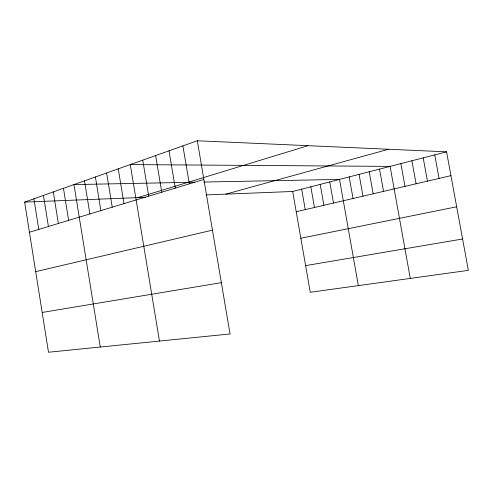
<?xml version="1.0" encoding="UTF-8"?>
<svg xmlns="http://www.w3.org/2000/svg" width="493" height="493" viewBox="0 0 493 493"><rect width="100%" height="100%" fill="white"/><g stroke="black" fill="none" stroke-linecap="round" stroke-linejoin="round"><path stroke-width="0.74" d="M197.311 140.764L230.04 333.971L48.499 352.236L24.65 202.099L197.311 140.764L446.566 151.832L468.35 270.361L310.27 292.275L292.688 191.481L206.012 194.914M137.855 197.613L308.082 145.681M29.438 232.228L203.862 179.458M225.911 194.125L388.564 149.256M292.688 191.481L446.566 151.832M35.699 271.643L212.452 230.145M296.225 211.75L450.941 175.65M300.841 238.242L456.666 206.789M305.617 265.622L462.582 238.994M42.176 312.451L221.351 282.674M24.65 202.099L145.848 197.299M194.747 182.231L73.975 184.579L100.264 347.029M203.806 182.053L339.523 179.415L358.349 285.607M434.746 154.876L439.06 178.423M423.197 157.852L427.443 181.134M411.908 160.761L416.092 183.784M400.871 163.602L404.993 186.372M410.287 278.409L390.08 166.387L130.281 164.576L159.461 341.07M379.53 169.105L383.529 191.383M369.202 171.767L373.146 193.804M359.095 174.368L362.984 196.171M349.204 176.919L353.043 198.494M329.755 181.929L333.484 203.061M320.191 184.394L323.876 205.298M310.83 186.804L314.466 207.498M301.667 189.17L305.247 209.648M182.903 145.885L189.306 183.858M169.025 150.809L175.28 188.104M155.646 155.566L161.759 192.196M142.742 160.151L148.72 196.14M118.252 168.846L123.977 203.627M106.624 172.975L112.231 207.177M95.383 176.975L100.868 210.616M84.5 180.839L89.88 213.937M63.468 188.308L68.638 220.365M53.299 191.919L58.365 223.471M43.452 195.419L48.419 226.484M33.906 198.808L38.781 229.399"/></g></svg>
